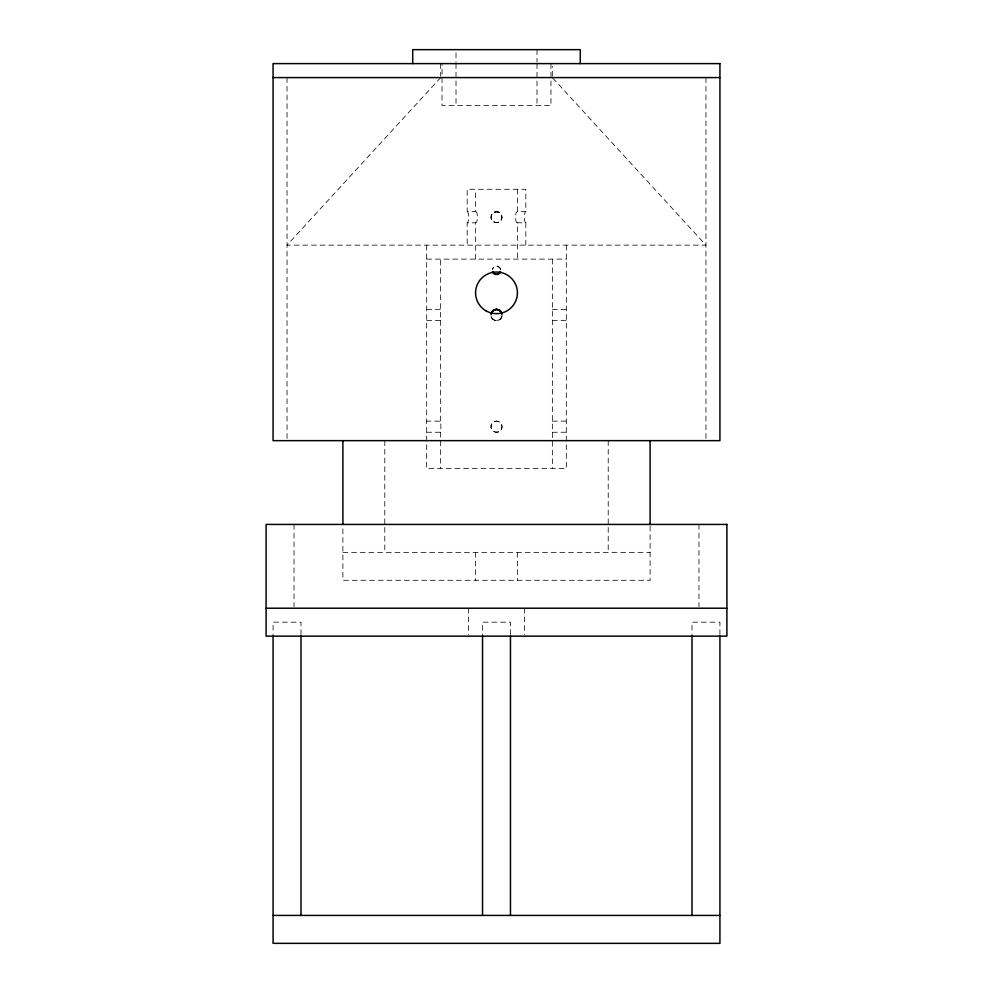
<?xml version="1.0" encoding="UTF-8"?>
<svg xmlns="http://www.w3.org/2000/svg" width="993" height="993" viewBox="0 0 993 993"><rect width="100%" height="100%" fill="white"/><g stroke="black" fill="none" stroke-linecap="round" stroke-linejoin="round"><path stroke-width="0.74" stroke-dasharray="4.96 3.72" d="M552.319 76.188L552.344 66.407M566.32 245.147L566.32 468.572L426.68 468.572L426.68 245.147M426.68 320.528L440.644 320.553L440.644 259.111M426.68 432.24L440.644 432.265L440.929 426.68L440.644 421.156L426.68 421.156M552.356 259.111L552.356 468.572M552.356 421.156L566.32 421.094M440.681 77.578L287.039 245.147L705.961 245.147L552.319 77.578M426.68 259.111L566.32 259.111M426.68 309.444L440.644 309.444M552.356 309.382L566.32 309.382M552.356 320.553L566.32 320.528M552.356 432.265L566.32 432.24M342.895 552.356L650.105 552.356M440.644 63.614L440.681 76.188M719.925 634.589L719.925 622.177L691.997 622.177L691.997 634.589M705.961 77.578L705.961 439.092M698.973 524.428L698.973 606.661M650.105 525.98L650.105 580.284L342.895 580.284L342.895 525.98M608.212 440.644L608.212 552.356M550.966 63.614L550.966 105.506L442.034 105.506L442.034 63.614M536.99 49.65L536.99 62.062M536.99 63.614L536.99 105.506M525.818 245.147L525.818 222.804L517.452 222.804L517.452 259.111M524.428 608.212L524.428 634.589M517.452 189.291L517.452 211.633L525.818 211.633L525.818 189.291L467.182 189.291L467.182 211.633L475.548 211.633L475.548 189.291M517.452 552.356L517.452 580.284M510.464 634.589L510.464 622.177L482.536 622.177L482.536 634.589M475.548 259.111L475.548 222.804L467.182 222.804L467.182 245.147M475.548 552.356L475.548 580.284M468.572 608.212L468.572 634.589M456.01 52.753L456.01 62.062M456.01 63.614L456.01 105.506M440.644 320.553L440.644 421.094M440.644 432.265L440.644 468.572M384.787 440.644L384.787 552.356M301.003 634.589L301.003 622.177L273.075 622.177L273.075 634.589M294.027 524.428L294.027 606.661M287.039 77.578L287.039 439.092M525.806 222.618A5.561 1.092 -90 0 1 524.465 217.219A5.561 1.092 -90 0 1 525.806 211.819M467.194 211.819A5.561 1.092 90 0 1 468.535 217.219A5.561 1.092 90 0 1 467.194 222.618M517.427 222.593A5.536 1.514 -90 0 1 515.553 217.219A5.536 1.514 -90 0 1 517.427 211.844M475.573 211.844A5.536 1.514 90 0 1 477.447 217.219A5.536 1.514 90 0 1 475.573 222.593M502.061 315.24A5.586 5.561 90 0 1 496.5 320.553A5.573 5.548 0 0 1 490.927 315.24A5.586 5.561 90 0 0 496.5 320.553A5.573 5.548 0 0 0 502.073 315.24A5.573 5.548 -90 0 1 496.5 320.54A5.573 5.548 -90 0 1 490.952 315.24M501.155 220.123A5.561 5.449 -90 0 0 496.637 211.658A5.561 5.449 -90 0 0 491.709 219.875A5.561 5.449 -90 0 0 501.155 220.123M500.969 220.235A5.536 5.325 -90 0 0 496.773 211.683A5.536 5.325 -90 0 0 491.758 219.738A5.536 5.325 -90 0 0 500.969 220.235M493.608 221.774A5.536 5.337 0 0 0 502.036 217.355A5.536 5.337 0 0 0 493.856 212.527A5.536 5.337 0 0 0 493.608 221.774M501.304 429.472A5.573 5.548 -90 0 0 496.5 421.106A5.573 5.548 -90 0 0 491.696 429.472A5.573 5.548 -90 0 0 501.304 429.472M493.707 431.483A5.573 5.548 0 0 0 502.073 426.68A5.573 5.548 0 0 0 493.707 421.876A5.573 5.548 0 0 0 493.707 431.483M500.584 269.364A4.183 4.183 -90 0 0 492.416 269.364A4.183 4.171 0 0 1 500.584 269.364"/><path stroke-width="1.49" d="M273.075 77.578L719.925 77.578M266.099 608.212L726.901 608.212M273.075 915.422L719.925 915.422M719.925 636.141L719.925 943.35L273.075 943.35L273.075 636.141M691.997 636.141L691.997 915.422M650.105 440.644L650.105 524.428M580.284 63.614L580.284 49.65L412.716 49.65L412.716 63.614M510.464 636.141L510.464 915.422M482.536 636.141L482.536 915.422M342.895 440.644L342.895 524.428M301.003 636.141L301.003 915.422M491.063 313.751A5.573 5.548 0 0 1 501.937 313.751M719.925 63.614L273.075 63.614L273.075 440.644L719.925 440.644L719.925 63.614M726.901 524.428L266.099 524.428L266.099 636.141L726.901 636.141L726.901 524.428M486.036 310.859A20.915 20.791 0 0 0 517.415 292.848A20.915 20.791 0 0 0 486.036 274.838A20.915 20.791 0 0 0 486.036 310.859M501.961 313.887A5.586 5.561 90 0 0 491.038 313.887A5.586 5.561 -90 0 1 501.961 313.887M492.528 271.598A4.183 4.183 -90 0 0 500.472 271.598A4.183 4.171 0 0 1 492.528 271.598"/></g></svg>
